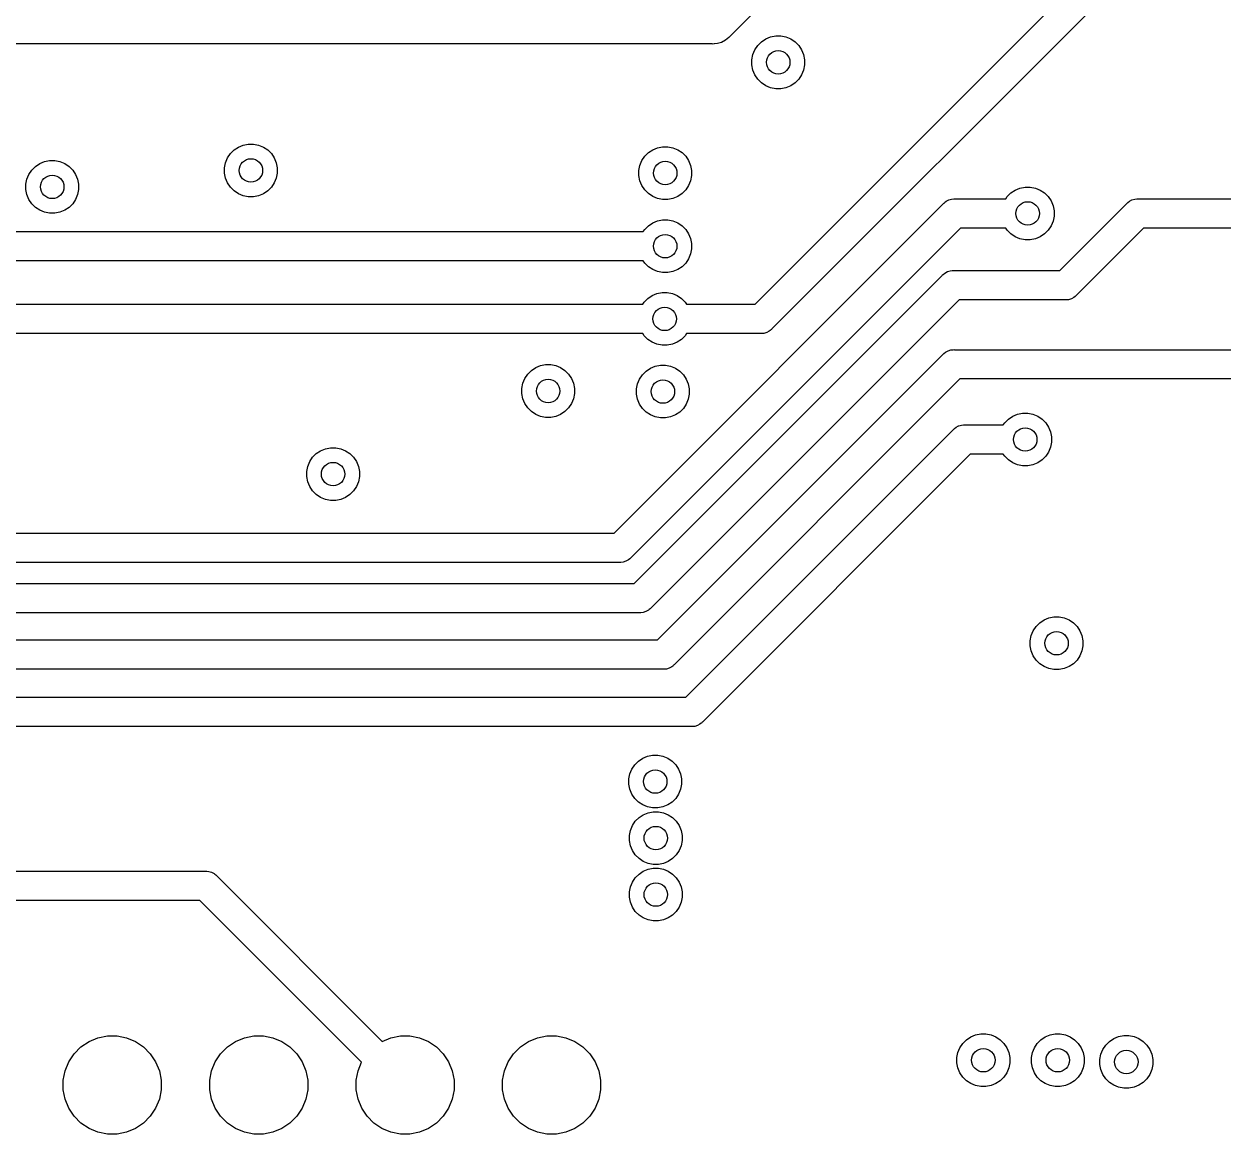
# Model space of a CAD drawing. Extents: x 3.58 to 7.49, y -4.48 to -2.36.
# Drawn here: x 6.197 to 7.015, y -4.406 to -3.649 of the extents above; entities that cross this region are included whole.
import ezdxf

# ---------------------------------------------------------------- set-up
doc = ezdxf.new("R2010")
doc.units = 0
doc.header["$MEASUREMENT"] = 0
doc.layers.add('BLACK', color=7, linetype='CONTINUOUS')

msp = doc.modelspace()

# ---------------------------------------------------------------- linework, layer by layer
at = {"layer": 'BLACK', "linetype": 'CONTINUOUS'}
for p, q in [((6.83686, -3.49892), (6.67845, -3.65733)), ((6.69594, -3.84), (6.99424, -3.5417)), ((7.0058, -3.55843), (6.7075, -3.85672)), ((6.67798, -3.6579), (6.6757, -3.65978)), ((6.67845, -3.65733), (6.67798, -3.6579)), ((6.70034, -3.66082), (6.70328, -3.65885)), ((6.70328, -3.65885), (6.70656, -3.65749)), ((6.70656, -3.65749), (6.71004, -3.6568)), ((6.71004, -3.6568), (6.71358, -3.6568)), ((6.71358, -3.6568), (6.71706, -3.65749)), ((6.71706, -3.65749), (6.72034, -3.65885)), ((6.72034, -3.65885), (6.72329, -3.66082)), ((6.66659, -3.66224), (5.93853, -3.66224)), ((6.66732, -3.66232), (6.66659, -3.66224)), ((6.66806, -3.66224), (6.66732, -3.66232)), ((6.67026, -3.66203), (6.66806, -3.66224)), ((6.66806, -3.66224), (6.66806, -3.66224)), ((6.67309, -3.66117), (6.67026, -3.66203)), ((6.6757, -3.65978), (6.67309, -3.66117)), ((6.6945, -3.66955), (6.69586, -3.66628)), ((6.69586, -3.66628), (6.69783, -3.66333)), ((6.69783, -3.66333), (6.70034, -3.66082)), ((6.72329, -3.66082), (6.72579, -3.66333)), ((6.72579, -3.66333), (6.72776, -3.66628)), ((6.72776, -3.66628), (6.72912, -3.66955)), ((6.69381, -3.67303), (6.6945, -3.66955)), ((6.69381, -3.67658), (6.69381, -3.67303)), ((6.72912, -3.66955), (6.72981, -3.67303)), ((6.72981, -3.67303), (6.72981, -3.67658)), ((6.6945, -3.68005), (6.69381, -3.67658)), ((6.69586, -3.68333), (6.6945, -3.68005)), ((6.69783, -3.68628), (6.69586, -3.68333)), ((6.72776, -3.68333), (6.72579, -3.68628)), ((6.72912, -3.68005), (6.72776, -3.68333)), ((6.72981, -3.67658), (6.72912, -3.68005)), ((6.70034, -3.68878), (6.69783, -3.68628)), ((6.70328, -3.69075), (6.70034, -3.68878)), ((6.70656, -3.69211), (6.70328, -3.69075)), ((6.72034, -3.69075), (6.71706, -3.69211)), ((6.72329, -3.68878), (6.72034, -3.69075)), ((6.72579, -3.68628), (6.72329, -3.68878)), ((6.71004, -3.6928), (6.70656, -3.69211)), ((6.71358, -3.6928), (6.71004, -3.6928)), ((6.71706, -3.69211), (6.71358, -3.6928)), ((6.3403, -3.73464), (6.34325, -3.73267)), ((6.34325, -3.73267), (6.34652, -3.73131)), ((6.34652, -3.73131), (6.35, -3.73062)), ((6.35, -3.73062), (6.35354, -3.73062)), ((6.35354, -3.73062), (6.35702, -3.73131)), ((6.35702, -3.73131), (6.3603, -3.73267)), ((6.3603, -3.73267), (6.36325, -3.73464)), ((6.6294, -3.73309), (6.63287, -3.73239)), ((6.63287, -3.73239), (6.63642, -3.73239)), ((6.63642, -3.73239), (6.6399, -3.73309)), ((6.33446, -3.74337), (6.33582, -3.7401)), ((6.33582, -3.7401), (6.33779, -3.73715)), ((6.33779, -3.73715), (6.3403, -3.73464)), ((6.36325, -3.73464), (6.36575, -3.73715)), ((6.36575, -3.73715), (6.36772, -3.7401)), ((6.36772, -3.7401), (6.36908, -3.74337)), ((6.61869, -3.74187), (6.62066, -3.73892)), ((6.62066, -3.73892), (6.62317, -3.73641)), ((6.62317, -3.73641), (6.62612, -3.73444)), ((6.62612, -3.73444), (6.6294, -3.73309)), ((6.6399, -3.73309), (6.64317, -3.73444)), ((6.64317, -3.73444), (6.64612, -3.73641)), ((6.64612, -3.73641), (6.64863, -3.73892)), ((6.64863, -3.73892), (6.6506, -3.74187)), ((6.20019, -3.75132), (6.20216, -3.74837)), ((6.20216, -3.74837), (6.20467, -3.74586)), ((6.20467, -3.74586), (6.20762, -3.74389)), ((6.20762, -3.74389), (6.21089, -3.74253)), ((6.21089, -3.74253), (6.21437, -3.74184)), ((6.21437, -3.74184), (6.21791, -3.74184)), ((6.21791, -3.74184), (6.22139, -3.74253)), ((6.22139, -3.74253), (6.22467, -3.74389)), ((6.22467, -3.74389), (6.22762, -3.74586)), ((6.22762, -3.74586), (6.23012, -3.74837)), ((6.23012, -3.74837), (6.23209, -3.75132)), ((6.33377, -3.74685), (6.33446, -3.74337)), ((6.33377, -3.75039), (6.33377, -3.74685)), ((6.36908, -3.74337), (6.36977, -3.74685)), ((6.36977, -3.74685), (6.36977, -3.75039)), ((6.61665, -3.74862), (6.61734, -3.74514)), ((6.61665, -3.75217), (6.61665, -3.74862)), ((6.61734, -3.74514), (6.61869, -3.74187)), ((6.6506, -3.74187), (6.65195, -3.74514)), ((6.65195, -3.74514), (6.65265, -3.74862)), ((6.65265, -3.74862), (6.65265, -3.75217)), ((6.19814, -3.75807), (6.19883, -3.75459)), ((6.19883, -3.75459), (6.20019, -3.75132)), ((6.23209, -3.75132), (6.23345, -3.75459)), ((6.23345, -3.75459), (6.23414, -3.75807)), ((6.33446, -3.75387), (6.33377, -3.75039)), ((6.33582, -3.75715), (6.33446, -3.75387)), ((6.33779, -3.7601), (6.33582, -3.75715)), ((6.36772, -3.75715), (6.36575, -3.7601)), ((6.36908, -3.75387), (6.36772, -3.75715)), ((6.36977, -3.75039), (6.36908, -3.75387)), ((6.61734, -3.75564), (6.61665, -3.75217)), ((6.61869, -3.75892), (6.61734, -3.75564)), ((6.65195, -3.75564), (6.6506, -3.75892)), ((6.65265, -3.75217), (6.65195, -3.75564)), ((6.19814, -3.76162), (6.19814, -3.75807)), ((6.19883, -3.76509), (6.19814, -3.76162)), ((6.20019, -3.76837), (6.19883, -3.76509)), ((6.23345, -3.76509), (6.23209, -3.76837)), ((6.23414, -3.76162), (6.23345, -3.76509)), ((6.23414, -3.75807), (6.23414, -3.76162)), ((6.3403, -3.7626), (6.33779, -3.7601)), ((6.34325, -3.76457), (6.3403, -3.7626)), ((6.34652, -3.76593), (6.34325, -3.76457)), ((6.3603, -3.76457), (6.35702, -3.76593)), ((6.36325, -3.7626), (6.3603, -3.76457)), ((6.36575, -3.7601), (6.36325, -3.7626)), ((6.62066, -3.76187), (6.61869, -3.75892)), ((6.62317, -3.76438), (6.62066, -3.76187)), ((6.62612, -3.76635), (6.62317, -3.76438)), ((6.64612, -3.76438), (6.64317, -3.76635)), ((6.64863, -3.76187), (6.64612, -3.76438)), ((6.6506, -3.75892), (6.64863, -3.76187)), ((6.8681, -3.76652), (6.87061, -3.76401)), ((6.87061, -3.76401), (6.87356, -3.76204)), ((6.87356, -3.76204), (6.87683, -3.76068)), ((6.87683, -3.76068), (6.88031, -3.75999)), ((6.88031, -3.75999), (6.88386, -3.75999)), ((6.88386, -3.75999), (6.88733, -3.76068)), ((6.88733, -3.76068), (6.89061, -3.76204)), ((6.89061, -3.76204), (6.89356, -3.76401)), ((6.89356, -3.76401), (6.89606, -3.76652)), ((6.20216, -3.77132), (6.20019, -3.76837)), ((6.20467, -3.77382), (6.20216, -3.77132)), ((6.23012, -3.77132), (6.22762, -3.77382)), ((6.23209, -3.76837), (6.23012, -3.77132)), ((6.35, -3.76662), (6.34652, -3.76593)), ((6.35354, -3.76662), (6.35, -3.76662)), ((6.35702, -3.76593), (6.35354, -3.76662)), ((6.59975, -3.99619), (6.82467, -3.77127)), ((6.6294, -3.7677), (6.62612, -3.76635)), ((6.63287, -3.76839), (6.6294, -3.7677)), ((6.63642, -3.76839), (6.63287, -3.76839)), ((6.6399, -3.7677), (6.63642, -3.76839)), ((6.64317, -3.76635), (6.6399, -3.7677)), ((6.82467, -3.77127), (6.82498, -3.77089)), ((6.82498, -3.77089), (6.82536, -3.77057)), ((6.82536, -3.77057), (6.8265, -3.76964)), ((6.82536, -3.77057), (6.82536, -3.77057)), ((6.8265, -3.76964), (6.82824, -3.76871)), ((6.82824, -3.76871), (6.83013, -3.76814)), ((6.82824, -3.76871), (6.82824, -3.76871)), ((6.83013, -3.76814), (6.8316, -3.76799)), ((6.8316, -3.76799), (6.83209, -3.76794)), ((6.8316, -3.76799), (6.8316, -3.76799)), ((6.83209, -3.76794), (6.83258, -3.76799)), ((6.83258, -3.76799), (6.86712, -3.76799)), ((6.86712, -3.76799), (6.8681, -3.76652)), ((6.89606, -3.76652), (6.89803, -3.76947)), ((6.89803, -3.76947), (6.89939, -3.77274)), ((6.89939, -3.77274), (6.90008, -3.77622)), ((6.90394, -3.81699), (6.94967, -3.77127)), ((6.94967, -3.77127), (6.94998, -3.77089)), ((6.94998, -3.77089), (6.95036, -3.77057)), ((6.95036, -3.77057), (6.9515, -3.76964)), ((6.95036, -3.77057), (6.95036, -3.77057)), ((6.9515, -3.76964), (6.95324, -3.76871)), ((6.95324, -3.76871), (6.95513, -3.76814)), ((6.95513, -3.76814), (6.9566, -3.76799)), ((6.9566, -3.76799), (6.95709, -3.76794)), ((6.9566, -3.76799), (6.9566, -3.76799)), ((6.95709, -3.76794), (6.95758, -3.76799)), ((6.95758, -3.76799), (7.02912, -3.76799)), ((6.20762, -3.77579), (6.20467, -3.77382)), ((6.21089, -3.77715), (6.20762, -3.77579)), ((6.21437, -3.77784), (6.21089, -3.77715)), ((6.21791, -3.77784), (6.21437, -3.77784)), ((6.22139, -3.77715), (6.21791, -3.77784)), ((6.22467, -3.77579), (6.22139, -3.77715)), ((6.22762, -3.77382), (6.22467, -3.77579)), ((6.90008, -3.77977), (6.89939, -3.78324)), ((6.90008, -3.77622), (6.90008, -3.77977)), ((6.83623, -3.78799), (6.61131, -4.01291)), ((6.61965, -3.79034), (6.62063, -3.78886)), ((6.62063, -3.78886), (6.62314, -3.78636)), ((6.62314, -3.78636), (6.62609, -3.78439)), ((6.62609, -3.78439), (6.62936, -3.78303)), ((6.62936, -3.78303), (6.63284, -3.78234)), ((6.63284, -3.78234), (6.63639, -3.78234)), ((6.63639, -3.78234), (6.63986, -3.78303)), ((6.63986, -3.78303), (6.64314, -3.78439)), ((6.64314, -3.78439), (6.64609, -3.78636)), ((6.64609, -3.78636), (6.6486, -3.78886)), ((6.6486, -3.78886), (6.65057, -3.79181)), ((6.86712, -3.78799), (6.83623, -3.78799)), ((6.8681, -3.78947), (6.86712, -3.78799)), ((6.87061, -3.79197), (6.8681, -3.78947)), ((6.89606, -3.78947), (6.89356, -3.79197)), ((6.89803, -3.78652), (6.89606, -3.78947)), ((6.89939, -3.78324), (6.89803, -3.78652)), ((6.96123, -3.78799), (6.9155, -3.83372)), ((7.02912, -3.78799), (6.96123, -3.78799)), ((5.9159, -3.79034), (6.61965, -3.79034)), ((6.65057, -3.79181), (6.65192, -3.79509)), ((6.65192, -3.79509), (6.65261, -3.79856)), ((6.87356, -3.79394), (6.87061, -3.79197)), ((6.87683, -3.7953), (6.87356, -3.79394)), ((6.88031, -3.79599), (6.87683, -3.7953)), ((6.88386, -3.79599), (6.88031, -3.79599)), ((6.88733, -3.7953), (6.88386, -3.79599)), ((6.89061, -3.79394), (6.88733, -3.7953)), ((6.89356, -3.79197), (6.89061, -3.79394)), ((6.65192, -3.80559), (6.65057, -3.80886)), ((6.65261, -3.80211), (6.65192, -3.80559)), ((6.65261, -3.79856), (6.65261, -3.80211)), ((6.61965, -3.81034), (5.91225, -3.81034)), ((6.62063, -3.81181), (6.61965, -3.81034)), ((6.62314, -3.81432), (6.62063, -3.81181)), ((6.62609, -3.81629), (6.62314, -3.81432)), ((6.64609, -3.81432), (6.64314, -3.81629)), ((6.6486, -3.81181), (6.64609, -3.81432)), ((6.65057, -3.80886), (6.6486, -3.81181)), ((6.61339, -4.03055), (6.82367, -3.82027)), ((6.62936, -3.81765), (6.62609, -3.81629)), ((6.63284, -3.81834), (6.62936, -3.81765)), ((6.63639, -3.81834), (6.63284, -3.81834)), ((6.63986, -3.81765), (6.63639, -3.81834)), ((6.64314, -3.81629), (6.63986, -3.81765)), ((6.82367, -3.82027), (6.82398, -3.81989)), ((6.82398, -3.81989), (6.82436, -3.81957)), ((6.82436, -3.81957), (6.8255, -3.81864)), ((6.82436, -3.81957), (6.82436, -3.81957)), ((6.8255, -3.81864), (6.82724, -3.81771)), ((6.82724, -3.81771), (6.82745, -3.81765)), ((6.82745, -3.81765), (6.82913, -3.81714)), ((6.82913, -3.81714), (6.8306, -3.81699)), ((6.8306, -3.81699), (6.83109, -3.81694)), ((6.8306, -3.81699), (6.8306, -3.81699)), ((6.83109, -3.81694), (6.83158, -3.81699)), ((6.83158, -3.81699), (6.90394, -3.81699)), ((6.61929, -3.84), (6.62027, -3.83853)), ((6.62027, -3.83853), (6.62278, -3.83602)), ((6.62278, -3.83602), (6.62573, -3.83405)), ((6.83523, -3.83699), (6.62495, -4.04728)), ((6.62573, -3.83405), (6.629, -3.83269)), ((6.629, -3.83269), (6.63248, -3.832)), ((6.63248, -3.832), (6.63602, -3.832)), ((6.63602, -3.832), (6.6395, -3.83269)), ((6.6395, -3.83269), (6.64278, -3.83405)), ((6.64278, -3.83405), (6.64573, -3.83602)), ((6.64573, -3.83602), (6.64823, -3.83853)), ((6.64823, -3.83853), (6.64922, -3.84)), ((6.9076, -3.83699), (6.83523, -3.83699)), ((6.90809, -3.83704), (6.9076, -3.83699)), ((6.90858, -3.83699), (6.90809, -3.83704)), ((6.91005, -3.83685), (6.90858, -3.83699)), ((6.90858, -3.83699), (6.90858, -3.83699)), ((6.91193, -3.83628), (6.91005, -3.83685)), ((6.91367, -3.83535), (6.91193, -3.83628)), ((6.91461, -3.83457), (6.91367, -3.83535)), ((6.91481, -3.83441), (6.91461, -3.83457)), ((6.91519, -3.8341), (6.91481, -3.83441)), ((6.91481, -3.83441), (6.91481, -3.83441)), ((6.9155, -3.83372), (6.91519, -3.8341)), ((5.90178, -3.84), (6.61929, -3.84)), ((6.64922, -3.84), (6.69594, -3.84)), ((6.61929, -3.86), (5.89813, -3.86)), ((6.62027, -3.86147), (6.61929, -3.86)), ((6.62278, -3.86398), (6.62027, -3.86147)), ((6.64823, -3.86147), (6.64573, -3.86398)), ((6.64922, -3.86), (6.64823, -3.86147)), ((6.69959, -3.86), (6.64922, -3.86)), ((6.70008, -3.86005), (6.69959, -3.86)), ((6.70057, -3.86), (6.70008, -3.86005)), ((6.70204, -3.85986), (6.70057, -3.86)), ((6.70057, -3.86), (6.70057, -3.86)), ((6.70392, -3.85928), (6.70204, -3.85986)), ((6.70566, -3.85835), (6.70392, -3.85928)), ((6.70631, -3.85782), (6.70566, -3.85835)), ((6.7068, -3.85742), (6.70631, -3.85782)), ((6.70718, -3.85711), (6.7068, -3.85742)), ((6.7068, -3.85742), (6.7068, -3.85742)), ((6.7075, -3.85672), (6.70718, -3.85711)), ((6.62573, -3.86595), (6.62278, -3.86398)), ((6.629, -3.86731), (6.62573, -3.86595)), ((6.63248, -3.868), (6.629, -3.86731)), ((6.63602, -3.868), (6.63248, -3.868)), ((6.6395, -3.86731), (6.63602, -3.868)), ((6.64278, -3.86595), (6.6395, -3.86731)), ((6.64573, -3.86398), (6.64278, -3.86595)), ((6.82605, -3.87264), (6.82779, -3.87171)), ((6.82779, -3.87171), (6.82967, -3.87114)), ((6.82967, -3.87114), (6.83114, -3.87099)), ((6.83114, -3.87099), (6.83163, -3.87094)), ((6.83114, -3.87099), (6.83114, -3.87099)), ((6.83163, -3.87094), (6.83212, -3.87099)), ((6.83212, -3.87099), (7.02912, -3.87099)), ((6.62935, -4.06913), (6.82421, -3.87427)), ((6.82421, -3.87427), (6.82453, -3.87389)), ((6.82453, -3.87389), (6.82491, -3.87357)), ((6.82491, -3.87357), (6.82605, -3.87264)), ((6.82491, -3.87357), (6.82491, -3.87357)), ((6.53877, -3.89069), (6.54074, -3.88774)), ((6.54074, -3.88774), (6.54325, -3.88523)), ((6.54325, -3.88523), (6.5462, -3.88326)), ((6.5462, -3.88326), (6.54947, -3.8819)), ((6.54947, -3.8819), (6.55295, -3.88121)), ((6.55295, -3.88121), (6.5565, -3.88121)), ((6.5565, -3.88121), (6.55997, -3.8819)), ((6.55997, -3.8819), (6.56325, -3.88326)), ((6.56325, -3.88326), (6.5662, -3.88523)), ((6.5662, -3.88523), (6.56871, -3.88774)), ((6.56871, -3.88774), (6.57068, -3.89069)), ((6.61712, -3.89108), (6.61909, -3.88813)), ((6.61909, -3.88813), (6.6216, -3.88562)), ((6.6216, -3.88562), (6.62454, -3.88365)), ((6.62454, -3.88365), (6.62782, -3.8823)), ((6.62782, -3.8823), (6.6313, -3.88161)), ((6.6313, -3.88161), (6.63484, -3.88161)), ((6.63484, -3.88161), (6.63832, -3.8823)), ((6.63832, -3.8823), (6.6416, -3.88365)), ((6.6416, -3.88365), (6.64455, -3.88562)), ((6.64455, -3.88562), (6.64705, -3.88813)), ((6.64705, -3.88813), (6.64902, -3.89108)), ((6.53672, -3.89744), (6.53742, -3.89396)), ((6.53742, -3.89396), (6.53877, -3.89069)), ((6.57068, -3.89069), (6.57203, -3.89396)), ((6.57203, -3.89396), (6.57272, -3.89744)), ((6.61507, -3.89783), (6.61576, -3.89436)), ((6.61576, -3.89436), (6.61712, -3.89108)), ((6.83577, -3.89099), (6.64091, -4.08586)), ((6.64902, -3.89108), (6.65038, -3.89436)), ((6.65038, -3.89436), (6.65107, -3.89783)), ((7.02912, -3.89099), (6.83577, -3.89099)), ((6.53672, -3.90099), (6.53672, -3.89744)), ((6.53742, -3.90446), (6.53672, -3.90099)), ((6.53877, -3.90774), (6.53742, -3.90446)), ((6.57203, -3.90446), (6.57068, -3.90774)), ((6.57272, -3.90099), (6.57203, -3.90446)), ((6.57272, -3.89744), (6.57272, -3.90099)), ((6.61507, -3.90138), (6.61507, -3.89783)), ((6.61576, -3.90486), (6.61507, -3.90138)), ((6.65107, -3.90138), (6.65038, -3.90486)), ((6.65107, -3.89783), (6.65107, -3.90138)), ((6.54074, -3.91069), (6.53877, -3.90774)), ((6.54325, -3.91319), (6.54074, -3.91069)), ((6.56871, -3.91069), (6.5662, -3.91319)), ((6.57068, -3.90774), (6.56871, -3.91069)), ((6.61712, -3.90813), (6.61576, -3.90486)), ((6.61909, -3.91108), (6.61712, -3.90813)), ((6.6216, -3.91359), (6.61909, -3.91108)), ((6.64705, -3.91108), (6.64455, -3.91359)), ((6.64902, -3.90813), (6.64705, -3.91108)), ((6.65038, -3.90486), (6.64902, -3.90813)), ((6.5462, -3.91516), (6.54325, -3.91319)), ((6.54947, -3.91652), (6.5462, -3.91516)), ((6.55295, -3.91721), (6.54947, -3.91652)), ((6.5565, -3.91721), (6.55295, -3.91721)), ((6.55997, -3.91652), (6.5565, -3.91721)), ((6.56325, -3.91516), (6.55997, -3.91652)), ((6.5662, -3.91319), (6.56325, -3.91516)), ((6.62454, -3.91556), (6.6216, -3.91359)), ((6.62782, -3.91691), (6.62454, -3.91556)), ((6.6313, -3.91761), (6.62782, -3.91691)), ((6.63484, -3.91761), (6.6313, -3.91761)), ((6.63832, -3.91691), (6.63484, -3.91761)), ((6.6416, -3.91556), (6.63832, -3.91691)), ((6.64455, -3.91359), (6.6416, -3.91556)), ((6.86545, -3.92232), (6.86643, -3.92084)), ((6.86643, -3.92084), (6.86894, -3.91834)), ((6.86894, -3.91834), (6.87189, -3.91637)), ((6.87189, -3.91637), (6.87516, -3.91501)), ((6.87516, -3.91501), (6.87864, -3.91432)), ((6.87864, -3.91432), (6.88219, -3.91432)), ((6.88219, -3.91432), (6.88566, -3.91501)), ((6.88566, -3.91501), (6.88894, -3.91637)), ((6.88894, -3.91637), (6.89189, -3.91834)), ((6.89189, -3.91834), (6.89439, -3.92084)), ((6.89439, -3.92084), (6.89636, -3.92379)), ((6.64865, -4.10829), (6.83134, -3.92559)), ((6.83134, -3.92559), (6.83165, -3.92521)), ((6.83165, -3.92521), (6.83204, -3.9249)), ((6.83204, -3.9249), (6.83318, -3.92396)), ((6.83204, -3.9249), (6.83204, -3.9249)), ((6.83318, -3.92396), (6.83491, -3.92304)), ((6.83491, -3.92304), (6.83512, -3.92297)), ((6.83512, -3.92297), (6.8368, -3.92246)), ((6.8368, -3.92246), (6.83827, -3.92232)), ((6.83827, -3.92232), (6.83876, -3.92227)), ((6.83827, -3.92232), (6.83827, -3.92232)), ((6.83876, -3.92227), (6.83925, -3.92232)), ((6.83925, -3.92232), (6.86545, -3.92232)), ((6.89636, -3.92379), (6.89772, -3.92707)), ((6.89772, -3.92707), (6.89841, -3.93055)), ((6.89841, -3.93409), (6.89772, -3.93757)), ((6.89841, -3.93055), (6.89841, -3.93409)), ((6.39192, -3.94738), (6.39389, -3.94443)), ((6.39389, -3.94443), (6.3964, -3.94192)), ((6.3964, -3.94192), (6.39935, -3.93995)), ((6.39935, -3.93995), (6.40262, -3.9386)), ((6.40262, -3.9386), (6.4061, -3.93791)), ((6.4061, -3.93791), (6.40965, -3.93791)), ((6.40965, -3.93791), (6.41312, -3.9386)), ((6.41312, -3.9386), (6.4164, -3.93995)), ((6.4164, -3.93995), (6.41935, -3.94192)), ((6.41935, -3.94192), (6.42186, -3.94443)), ((6.42186, -3.94443), (6.42383, -3.94738)), ((6.8429, -3.94232), (6.66021, -4.12501)), ((6.86545, -3.94232), (6.8429, -3.94232)), ((6.86643, -3.94379), (6.86545, -3.94232)), ((6.86894, -3.9463), (6.86643, -3.94379)), ((6.89439, -3.94379), (6.89189, -3.9463)), ((6.89636, -3.94085), (6.89439, -3.94379)), ((6.89772, -3.93757), (6.89636, -3.94085)), ((6.38987, -3.95413), (6.39057, -3.95066)), ((6.39057, -3.95066), (6.39192, -3.94738)), ((6.42383, -3.94738), (6.42518, -3.95066)), ((6.42518, -3.95066), (6.42587, -3.95413)), ((6.87189, -3.94827), (6.86894, -3.9463)), ((6.87516, -3.94963), (6.87189, -3.94827)), ((6.87864, -3.95032), (6.87516, -3.94963)), ((6.88219, -3.95032), (6.87864, -3.95032)), ((6.88566, -3.94963), (6.88219, -3.95032)), ((6.88894, -3.94827), (6.88566, -3.94963)), ((6.89189, -3.9463), (6.88894, -3.94827)), ((6.38987, -3.95768), (6.38987, -3.95413)), ((6.39057, -3.96116), (6.38987, -3.95768)), ((6.39192, -3.96443), (6.39057, -3.96116)), ((6.42518, -3.96116), (6.42383, -3.96443)), ((6.42587, -3.95768), (6.42518, -3.96116)), ((6.42587, -3.95413), (6.42587, -3.95768)), ((6.39389, -3.96738), (6.39192, -3.96443)), ((6.3964, -3.96989), (6.39389, -3.96738)), ((6.39935, -3.97186), (6.3964, -3.96989)), ((6.41935, -3.96989), (6.4164, -3.97186)), ((6.42186, -3.96738), (6.41935, -3.96989)), ((6.42383, -3.96443), (6.42186, -3.96738)), ((6.40262, -3.97321), (6.39935, -3.97186)), ((6.4061, -3.97391), (6.40262, -3.97321)), ((6.40965, -3.97391), (6.4061, -3.97391)), ((6.41312, -3.97321), (6.40965, -3.97391)), ((6.4164, -3.97186), (6.41312, -3.97321)), ((5.87805, -3.99619), (6.59975, -3.99619)), ((6.6034, -4.01619), (5.8744, -4.01619)), ((6.60389, -4.01624), (6.6034, -4.01619)), ((6.60438, -4.01619), (6.60389, -4.01624)), ((6.60585, -4.01604), (6.60438, -4.01619)), ((6.60438, -4.01619), (6.60438, -4.01619)), ((6.60774, -4.01547), (6.60585, -4.01604)), ((6.60947, -4.01454), (6.60774, -4.01547)), ((6.61051, -4.0137), (6.60947, -4.01454)), ((6.61061, -4.01361), (6.61051, -4.0137)), ((6.61099, -4.01329), (6.61061, -4.01361)), ((6.61061, -4.01361), (6.61061, -4.01361)), ((6.61131, -4.01291), (6.61099, -4.01329)), ((5.84079, -4.03055), (6.61339, -4.03055)), ((6.61704, -4.05055), (5.83714, -4.05055)), ((6.61753, -4.0506), (6.61704, -4.05055)), ((6.61802, -4.05055), (6.61753, -4.0506)), ((6.61949, -4.05041), (6.61802, -4.05055)), ((6.61802, -4.05055), (6.61802, -4.05055)), ((6.62137, -4.04983), (6.61949, -4.05041)), ((6.62311, -4.04891), (6.62137, -4.04983)), ((6.62376, -4.04837), (6.62311, -4.04891)), ((6.62425, -4.04797), (6.62376, -4.04837)), ((6.62463, -4.04766), (6.62425, -4.04797)), ((6.62425, -4.04797), (6.62425, -4.04797)), ((6.62495, -4.04728), (6.62463, -4.04766)), ((6.88586, -4.06291), (6.88783, -4.05996)), ((6.88783, -4.05996), (6.89034, -4.05745)), ((6.89034, -4.05745), (6.89328, -4.05548)), ((6.89328, -4.05548), (6.89656, -4.05412)), ((6.89656, -4.05412), (6.90004, -4.05343)), ((6.90004, -4.05343), (6.90358, -4.05343)), ((6.90358, -4.05343), (6.90706, -4.05412)), ((6.90706, -4.05412), (6.91034, -4.05548)), ((6.91034, -4.05548), (6.91329, -4.05745)), ((6.91329, -4.05745), (6.91579, -4.05996)), ((6.91579, -4.05996), (6.91776, -4.06291)), ((6.88381, -4.06966), (6.8845, -4.06618)), ((6.8845, -4.06618), (6.88586, -4.06291)), ((6.91776, -4.06291), (6.91912, -4.06618)), ((6.91912, -4.06618), (6.91981, -4.06966)), ((5.80937, -4.06913), (6.62935, -4.06913)), ((6.88381, -4.07321), (6.88381, -4.06966)), ((6.8845, -4.07668), (6.88381, -4.07321)), ((6.91981, -4.07321), (6.91912, -4.07668)), ((6.91981, -4.06966), (6.91981, -4.07321)), ((6.88586, -4.07996), (6.8845, -4.07668)), ((6.88783, -4.08291), (6.88586, -4.07996)), ((6.89034, -4.08541), (6.88783, -4.08291)), ((6.91579, -4.08291), (6.91329, -4.08541)), ((6.91776, -4.07996), (6.91579, -4.08291)), ((6.91912, -4.07668), (6.91776, -4.07996)), ((6.633, -4.08913), (5.80572, -4.08913)), ((6.63349, -4.08918), (6.633, -4.08913)), ((6.63398, -4.08913), (6.63349, -4.08918)), ((6.63545, -4.08899), (6.63398, -4.08913)), ((6.63398, -4.08913), (6.63398, -4.08913)), ((6.63733, -4.08842), (6.63545, -4.08899)), ((6.63907, -4.08749), (6.63733, -4.08842)), ((6.63972, -4.08695), (6.63907, -4.08749)), ((6.64021, -4.08655), (6.63972, -4.08695)), ((6.64059, -4.08624), (6.64021, -4.08655)), ((6.64021, -4.08655), (6.64021, -4.08655)), ((6.64091, -4.08586), (6.64059, -4.08624)), ((6.89328, -4.08738), (6.89034, -4.08541)), ((6.89656, -4.08874), (6.89328, -4.08738)), ((6.90004, -4.08943), (6.89656, -4.08874)), ((6.90358, -4.08943), (6.90004, -4.08943)), ((6.90706, -4.08874), (6.90358, -4.08943)), ((6.91034, -4.08738), (6.90706, -4.08874)), ((6.91329, -4.08541), (6.91034, -4.08738)), ((5.77052, -4.10829), (6.64865, -4.10829)), ((6.65952, -4.12571), (6.65911, -4.12604)), ((6.6599, -4.12539), (6.65952, -4.12571)), ((6.65952, -4.12571), (6.65952, -4.12571)), ((6.66021, -4.12501), (6.6599, -4.12539)), ((6.6523, -4.12829), (5.76687, -4.12829)), ((6.65279, -4.12834), (6.6523, -4.12829)), ((6.65328, -4.12829), (6.65279, -4.12834)), ((6.65475, -4.12814), (6.65328, -4.12829)), ((6.65328, -4.12829), (6.65328, -4.12829)), ((6.65664, -4.12757), (6.65475, -4.12814)), ((6.65837, -4.12664), (6.65664, -4.12757)), ((6.65911, -4.12604), (6.65837, -4.12664)), ((6.61634, -4.15185), (6.61928, -4.14988)), ((6.61928, -4.14988), (6.62256, -4.14852)), ((6.62256, -4.14852), (6.62604, -4.14783)), ((6.62604, -4.14783), (6.62958, -4.14783)), ((6.62958, -4.14783), (6.63306, -4.14852)), ((6.63306, -4.14852), (6.63634, -4.14988)), ((6.63634, -4.14988), (6.63929, -4.15185)), ((6.6105, -4.16058), (6.61186, -4.1573)), ((6.61186, -4.1573), (6.61383, -4.15435)), ((6.61383, -4.15435), (6.61634, -4.15185)), ((6.63929, -4.15185), (6.64179, -4.15435)), ((6.64179, -4.15435), (6.64376, -4.1573)), ((6.64376, -4.1573), (6.64512, -4.16058)), ((6.60981, -4.16405), (6.6105, -4.16058)), ((6.60981, -4.1676), (6.60981, -4.16405)), ((6.64512, -4.16058), (6.64581, -4.16405)), ((6.64581, -4.16405), (6.64581, -4.1676)), ((6.6105, -4.17108), (6.60981, -4.1676)), ((6.61186, -4.17435), (6.6105, -4.17108)), ((6.61383, -4.1773), (6.61186, -4.17435)), ((6.64376, -4.17435), (6.64179, -4.1773)), ((6.64512, -4.17108), (6.64376, -4.17435)), ((6.64581, -4.1676), (6.64512, -4.17108)), ((6.61634, -4.17981), (6.61383, -4.1773)), ((6.61928, -4.18178), (6.61634, -4.17981)), ((6.62256, -4.18314), (6.61928, -4.18178)), ((6.63634, -4.18178), (6.63306, -4.18314)), ((6.63929, -4.17981), (6.63634, -4.18178)), ((6.64179, -4.1773), (6.63929, -4.17981)), ((6.61422, -4.19294), (6.61673, -4.19043)), ((6.61673, -4.19043), (6.61968, -4.18846)), ((6.61968, -4.18846), (6.62295, -4.1871)), ((6.62604, -4.18383), (6.62256, -4.18314)), ((6.62295, -4.1871), (6.62643, -4.18641)), ((6.62958, -4.18383), (6.62604, -4.18383)), ((6.62643, -4.18641), (6.62998, -4.18641)), ((6.63306, -4.18314), (6.62958, -4.18383)), ((6.62998, -4.18641), (6.63346, -4.1871)), ((6.63346, -4.1871), (6.63673, -4.18846)), ((6.63673, -4.18846), (6.63968, -4.19043)), ((6.63968, -4.19043), (6.64219, -4.19294)), ((6.6102, -4.20264), (6.6109, -4.19916)), ((6.6109, -4.19916), (6.61225, -4.19588)), ((6.61225, -4.19588), (6.61422, -4.19294)), ((6.64219, -4.19294), (6.64416, -4.19588)), ((6.64416, -4.19588), (6.64551, -4.19916)), ((6.64551, -4.19916), (6.6462, -4.20264)), ((6.6102, -4.20618), (6.6102, -4.20264)), ((6.6109, -4.20966), (6.6102, -4.20618)), ((6.6462, -4.20618), (6.64551, -4.20966)), ((6.6462, -4.20264), (6.6462, -4.20618)), ((6.61225, -4.21294), (6.6109, -4.20966)), ((6.61422, -4.21588), (6.61225, -4.21294)), ((6.64416, -4.21294), (6.64219, -4.21588)), ((6.64551, -4.20966), (6.64416, -4.21294)), ((6.61673, -4.21839), (6.61422, -4.21588)), ((6.61968, -4.22036), (6.61673, -4.21839)), ((6.62295, -4.22172), (6.61968, -4.22036)), ((6.62643, -4.22241), (6.62295, -4.22172)), ((6.62998, -4.22241), (6.62643, -4.22241)), ((6.63346, -4.22172), (6.62998, -4.22241)), ((6.63673, -4.22036), (6.63346, -4.22172)), ((6.63968, -4.21839), (6.63673, -4.22036)), ((6.64219, -4.21588), (6.63968, -4.21839)), ((5.5471, -4.22699), (6.3206, -4.22699)), ((6.3206, -4.22699), (6.32109, -4.22694)), ((6.32109, -4.22694), (6.32158, -4.22699)), ((6.32158, -4.22699), (6.32158, -4.22699)), ((6.32158, -4.22699), (6.32305, -4.22714)), ((6.32305, -4.22714), (6.32493, -4.22771)), ((6.32493, -4.22771), (6.32667, -4.22864)), ((6.32667, -4.22864), (6.32712, -4.22901)), ((6.32712, -4.22901), (6.32781, -4.22957)), ((6.32781, -4.22957), (6.32781, -4.22957)), ((6.32781, -4.22957), (6.32819, -4.22989)), ((6.32819, -4.22989), (6.3285, -4.23027)), ((6.3285, -4.23027), (6.44147, -4.34324)), ((6.61225, -4.23447), (6.61422, -4.23152)), ((6.61422, -4.23152), (6.61673, -4.22901)), ((6.61673, -4.22901), (6.61968, -4.22704)), ((6.61968, -4.22704), (6.62295, -4.22568)), ((6.62295, -4.22568), (6.62643, -4.22499)), ((6.62643, -4.22499), (6.62998, -4.22499)), ((6.62998, -4.22499), (6.63346, -4.22568)), ((6.63346, -4.22568), (6.63673, -4.22704)), ((6.63673, -4.22704), (6.63968, -4.22901)), ((6.63968, -4.22901), (6.64219, -4.23152)), ((6.64219, -4.23152), (6.64416, -4.23447)), ((6.6102, -4.24122), (6.6109, -4.23774)), ((6.6109, -4.23774), (6.61225, -4.23447)), ((6.64416, -4.23447), (6.64551, -4.23774)), ((6.64551, -4.23774), (6.6462, -4.24122)), ((6.31694, -4.24699), (5.54345, -4.24699)), ((6.42733, -4.35738), (6.31694, -4.24699)), ((6.6102, -4.24476), (6.6102, -4.24122)), ((6.6109, -4.24824), (6.6102, -4.24476)), ((6.61225, -4.25152), (6.6109, -4.24824)), ((6.64551, -4.24824), (6.64416, -4.25152)), ((6.6462, -4.24476), (6.64551, -4.24824)), ((6.6462, -4.24122), (6.6462, -4.24476)), ((6.61422, -4.25447), (6.61225, -4.25152)), ((6.61673, -4.25697), (6.61422, -4.25447)), ((6.64219, -4.25447), (6.63968, -4.25697)), ((6.64416, -4.25152), (6.64219, -4.25447)), ((6.61968, -4.25894), (6.61673, -4.25697)), ((6.62295, -4.2603), (6.61968, -4.25894)), ((6.62643, -4.26099), (6.62295, -4.2603)), ((6.62998, -4.26099), (6.62643, -4.26099)), ((6.63346, -4.2603), (6.62998, -4.26099)), ((6.63673, -4.25894), (6.63346, -4.2603)), ((6.63968, -4.25697), (6.63673, -4.25894)), ((6.84656, -4.33877), (6.85004, -4.33808)), ((6.85004, -4.33808), (6.85358, -4.33808)), ((6.85358, -4.33808), (6.85706, -4.33877)), ((6.89735, -4.33877), (6.90083, -4.33808)), ((6.90083, -4.33808), (6.90437, -4.33808)), ((6.90437, -4.33808), (6.90785, -4.33877)), ((6.23575, -4.347), (6.24124, -4.34334)), ((6.24124, -4.34334), (6.24733, -4.34081)), ((6.24733, -4.34081), (6.25379, -4.33953)), ((6.25379, -4.33953), (6.26038, -4.33953)), ((6.26038, -4.33953), (6.26685, -4.34081)), ((6.26685, -4.34081), (6.27294, -4.34334)), ((6.27294, -4.34334), (6.27842, -4.347)), ((6.33575, -4.347), (6.34124, -4.34334)), ((6.34124, -4.34334), (6.34733, -4.34081)), ((6.34733, -4.34081), (6.35379, -4.33953)), ((6.35379, -4.33953), (6.36038, -4.33953)), ((6.36038, -4.33953), (6.36685, -4.34081)), ((6.36685, -4.34081), (6.37294, -4.34334)), ((6.37294, -4.34334), (6.37842, -4.347)), ((6.44147, -4.34324), (6.44733, -4.34081)), ((6.44733, -4.34081), (6.45379, -4.33953)), ((6.45379, -4.33953), (6.46038, -4.33953)), ((6.46038, -4.33953), (6.46685, -4.34081)), ((6.46685, -4.34081), (6.47294, -4.34334)), ((6.47294, -4.34334), (6.47842, -4.347)), ((6.53575, -4.347), (6.54124, -4.34334)), ((6.54124, -4.34334), (6.54733, -4.34081)), ((6.54733, -4.34081), (6.55379, -4.33953)), ((6.55379, -4.33953), (6.56038, -4.33953)), ((6.56038, -4.33953), (6.56685, -4.34081)), ((6.56685, -4.34081), (6.57294, -4.34334)), ((6.57294, -4.34334), (6.57842, -4.347)), ((6.83586, -4.34755), (6.83783, -4.3446)), ((6.83783, -4.3446), (6.84034, -4.3421)), ((6.84034, -4.3421), (6.84328, -4.34013)), ((6.84328, -4.34013), (6.84656, -4.33877)), ((6.85706, -4.33877), (6.86034, -4.34013)), ((6.86034, -4.34013), (6.86329, -4.3421)), ((6.86329, -4.3421), (6.86579, -4.3446)), ((6.86579, -4.3446), (6.86776, -4.34755)), ((6.88665, -4.34755), (6.88862, -4.3446)), ((6.88862, -4.3446), (6.89112, -4.3421)), ((6.89112, -4.3421), (6.89407, -4.34013)), ((6.89407, -4.34013), (6.89735, -4.33877)), ((6.90785, -4.33877), (6.91112, -4.34013)), ((6.91112, -4.34013), (6.91407, -4.3421)), ((6.91407, -4.3421), (6.91658, -4.3446)), ((6.91658, -4.3446), (6.91855, -4.34755)), ((6.9335, -4.34873), (6.93547, -4.34579)), ((6.93547, -4.34579), (6.93797, -4.34328)), ((6.93797, -4.34328), (6.94092, -4.34131)), ((6.94092, -4.34131), (6.9442, -4.33995)), ((6.9442, -4.33995), (6.94768, -4.33926)), ((6.94768, -4.33926), (6.95122, -4.33926)), ((6.95122, -4.33926), (6.9547, -4.33995)), ((6.9547, -4.33995), (6.95798, -4.34131)), ((6.95798, -4.34131), (6.96092, -4.34328)), ((6.96092, -4.34328), (6.96343, -4.34579)), ((6.96343, -4.34579), (6.9654, -4.34873)), ((6.22743, -4.35714), (6.23109, -4.35166)), ((6.23109, -4.35166), (6.23575, -4.347)), ((6.27842, -4.347), (6.28308, -4.35166)), ((6.28308, -4.35166), (6.28674, -4.35714)), ((6.32743, -4.35714), (6.33109, -4.35166)), ((6.33109, -4.35166), (6.33575, -4.347)), ((6.37842, -4.347), (6.38308, -4.35166)), ((6.38308, -4.35166), (6.38674, -4.35714)), ((6.47842, -4.347), (6.48308, -4.35166)), ((6.48308, -4.35166), (6.48674, -4.35714)), ((6.52743, -4.35714), (6.53109, -4.35166)), ((6.53109, -4.35166), (6.53575, -4.347)), ((6.57842, -4.347), (6.58308, -4.35166)), ((6.58308, -4.35166), (6.58674, -4.35714)), ((6.83381, -4.35431), (6.8345, -4.35083)), ((6.83381, -4.35785), (6.83381, -4.35431)), ((6.8345, -4.35083), (6.83586, -4.34755)), ((6.86776, -4.34755), (6.86912, -4.35083)), ((6.86912, -4.35083), (6.86981, -4.35431)), ((6.86981, -4.35431), (6.86981, -4.35785)), ((6.8846, -4.35431), (6.88529, -4.35083)), ((6.8846, -4.35785), (6.8846, -4.35431)), ((6.88529, -4.35083), (6.88665, -4.34755)), ((6.91855, -4.34755), (6.91991, -4.35083)), ((6.91991, -4.35083), (6.9206, -4.35431)), ((6.9206, -4.35431), (6.9206, -4.35785)), ((6.93145, -4.35549), (6.93214, -4.35201)), ((6.93214, -4.35201), (6.9335, -4.34873)), ((6.9654, -4.34873), (6.96676, -4.35201)), ((6.96676, -4.35201), (6.96745, -4.35549)), ((6.22491, -4.36323), (6.22743, -4.35714)), ((6.28674, -4.35714), (6.28927, -4.36323)), ((6.32491, -4.36323), (6.32743, -4.35714)), ((6.38674, -4.35714), (6.38927, -4.36323)), ((6.42491, -4.36323), (6.42733, -4.35738)), ((6.48674, -4.35714), (6.48927, -4.36323)), ((6.52491, -4.36323), (6.52743, -4.35714)), ((6.58674, -4.35714), (6.58927, -4.36323)), ((6.8345, -4.36133), (6.83381, -4.35785)), ((6.83586, -4.3646), (6.8345, -4.36133)), ((6.86912, -4.36133), (6.86776, -4.3646)), ((6.86981, -4.35785), (6.86912, -4.36133)), ((6.88529, -4.36133), (6.8846, -4.35785)), ((6.88665, -4.3646), (6.88529, -4.36133)), ((6.91991, -4.36133), (6.91855, -4.3646)), ((6.9206, -4.35785), (6.91991, -4.36133)), ((6.93145, -4.35903), (6.93145, -4.35549)), ((6.93214, -4.36251), (6.93145, -4.35903)), ((6.9335, -4.36579), (6.93214, -4.36251)), ((6.96676, -4.36251), (6.9654, -4.36579)), ((6.96745, -4.35903), (6.96676, -4.36251)), ((6.96745, -4.35549), (6.96745, -4.35903)), ((6.22362, -4.3697), (6.22491, -4.36323)), ((6.22362, -4.37629), (6.22362, -4.3697)), ((6.28927, -4.36323), (6.29055, -4.3697)), ((6.29055, -4.3697), (6.29055, -4.37629)), ((6.32362, -4.3697), (6.32491, -4.36323)), ((6.32362, -4.37629), (6.32362, -4.3697)), ((6.38927, -4.36323), (6.39055, -4.3697)), ((6.39055, -4.3697), (6.39055, -4.37629)), ((6.42362, -4.3697), (6.42491, -4.36323)), ((6.42362, -4.37629), (6.42362, -4.3697)), ((6.48927, -4.36323), (6.49055, -4.3697)), ((6.49055, -4.3697), (6.49055, -4.37629)), ((6.52362, -4.3697), (6.52491, -4.36323)), ((6.52362, -4.37629), (6.52362, -4.3697)), ((6.58927, -4.36323), (6.59055, -4.3697)), ((6.59055, -4.3697), (6.59055, -4.37629)), ((6.83783, -4.36755), (6.83586, -4.3646)), ((6.84034, -4.37006), (6.83783, -4.36755)), ((6.84328, -4.37203), (6.84034, -4.37006)), ((6.86329, -4.37006), (6.86034, -4.37203)), ((6.86579, -4.36755), (6.86329, -4.37006)), ((6.86776, -4.3646), (6.86579, -4.36755)), ((6.88862, -4.36755), (6.88665, -4.3646)), ((6.89112, -4.37006), (6.88862, -4.36755)), ((6.89407, -4.37203), (6.89112, -4.37006)), ((6.91407, -4.37006), (6.91112, -4.37203)), ((6.91658, -4.36755), (6.91407, -4.37006)), ((6.91855, -4.3646), (6.91658, -4.36755)), ((6.93547, -4.36873), (6.9335, -4.36579)), ((6.93797, -4.37124), (6.93547, -4.36873)), ((6.94092, -4.37321), (6.93797, -4.37124)), ((6.96092, -4.37124), (6.95798, -4.37321)), ((6.96343, -4.36873), (6.96092, -4.37124)), ((6.9654, -4.36579), (6.96343, -4.36873)), ((6.22491, -4.38275), (6.22362, -4.37629)), ((6.29055, -4.37629), (6.28927, -4.38275)), ((6.32491, -4.38275), (6.32362, -4.37629)), ((6.39055, -4.37629), (6.38927, -4.38275)), ((6.42491, -4.38275), (6.42362, -4.37629)), ((6.49055, -4.37629), (6.48927, -4.38275)), ((6.52491, -4.38275), (6.52362, -4.37629)), ((6.59055, -4.37629), (6.58927, -4.38275)), ((6.84656, -4.37339), (6.84328, -4.37203)), ((6.85004, -4.37408), (6.84656, -4.37339)), ((6.85358, -4.37408), (6.85004, -4.37408)), ((6.85706, -4.37339), (6.85358, -4.37408)), ((6.86034, -4.37203), (6.85706, -4.37339)), ((6.89735, -4.37339), (6.89407, -4.37203)), ((6.90083, -4.37408), (6.89735, -4.37339)), ((6.90437, -4.37408), (6.90083, -4.37408)), ((6.90785, -4.37339), (6.90437, -4.37408)), ((6.91112, -4.37203), (6.90785, -4.37339)), ((6.9442, -4.37457), (6.94092, -4.37321)), ((6.94768, -4.37526), (6.9442, -4.37457)), ((6.95122, -4.37526), (6.94768, -4.37526)), ((6.9547, -4.37457), (6.95122, -4.37526)), ((6.95798, -4.37321), (6.9547, -4.37457)), ((6.22743, -4.38884), (6.22491, -4.38275)), ((6.28927, -4.38275), (6.28674, -4.38884)), ((6.32743, -4.38884), (6.32491, -4.38275)), ((6.38927, -4.38275), (6.38674, -4.38884)), ((6.42743, -4.38884), (6.42491, -4.38275)), ((6.48927, -4.38275), (6.48674, -4.38884)), ((6.52743, -4.38884), (6.52491, -4.38275)), ((6.58927, -4.38275), (6.58674, -4.38884)), ((6.23109, -4.39432), (6.22743, -4.38884)), ((6.23575, -4.39899), (6.23109, -4.39432)), ((6.28308, -4.39432), (6.27842, -4.39899)), ((6.28674, -4.38884), (6.28308, -4.39432)), ((6.33109, -4.39432), (6.32743, -4.38884)), ((6.33575, -4.39899), (6.33109, -4.39432)), ((6.38308, -4.39432), (6.37842, -4.39899)), ((6.38674, -4.38884), (6.38308, -4.39432)), ((6.43109, -4.39432), (6.42743, -4.38884)), ((6.43575, -4.39899), (6.43109, -4.39432)), ((6.48308, -4.39432), (6.47842, -4.39899)), ((6.48674, -4.38884), (6.48308, -4.39432)), ((6.53109, -4.39432), (6.52743, -4.38884)), ((6.53575, -4.39899), (6.53109, -4.39432)), ((6.58308, -4.39432), (6.57842, -4.39899)), ((6.58674, -4.38884), (6.58308, -4.39432)), ((6.24124, -4.40265), (6.23575, -4.39899)), ((6.24733, -4.40517), (6.24124, -4.40265)), ((6.27294, -4.40265), (6.26685, -4.40517)), ((6.27842, -4.39899), (6.27294, -4.40265)), ((6.34124, -4.40265), (6.33575, -4.39899)), ((6.34733, -4.40517), (6.34124, -4.40265)), ((6.37294, -4.40265), (6.36685, -4.40517)), ((6.37842, -4.39899), (6.37294, -4.40265)), ((6.44124, -4.40265), (6.43575, -4.39899)), ((6.44733, -4.40517), (6.44124, -4.40265)), ((6.47294, -4.40265), (6.46685, -4.40517)), ((6.47842, -4.39899), (6.47294, -4.40265)), ((6.54124, -4.40265), (6.53575, -4.39899)), ((6.54733, -4.40517), (6.54124, -4.40265)), ((6.57294, -4.40265), (6.56685, -4.40517)), ((6.57842, -4.39899), (6.57294, -4.40265)), ((6.25379, -4.40646), (6.24733, -4.40517)), ((6.26038, -4.40646), (6.25379, -4.40646)), ((6.26685, -4.40517), (6.26038, -4.40646)), ((6.35379, -4.40646), (6.34733, -4.40517)), ((6.36038, -4.40646), (6.35379, -4.40646)), ((6.36685, -4.40517), (6.36038, -4.40646)), ((6.45379, -4.40646), (6.44733, -4.40517)), ((6.46038, -4.40646), (6.45379, -4.40646)), ((6.46685, -4.40517), (6.46038, -4.40646)), ((6.55379, -4.40646), (6.54733, -4.40517)), ((6.56038, -4.40646), (6.55379, -4.40646)), ((6.56685, -4.40517), (6.56038, -4.40646))]:
    msp.add_line(p, q, dxfattribs=at)
at = {"layer": 'BLACK'}
for centre in [(6.71181, -3.6748), (6.35177, -3.74862), (6.63465, -3.75039), (6.21614, -3.75984), (6.88208, -3.77799), (6.63461, -3.80034), (6.63425, -3.85), (6.55472, -3.89921), (6.63307, -3.89961), (6.88041, -3.93232), (6.40787, -3.95591), (6.90181, -4.07143), (6.62781, -4.16583), (6.6282, -4.20441), (6.6282, -4.24299), (6.85181, -4.35608), (6.9026, -4.35608), (6.94945, -4.35726)]:
    msp.add_circle(centre, 0.008, dxfattribs=at)

doc.saveas('drawing.dxf')
